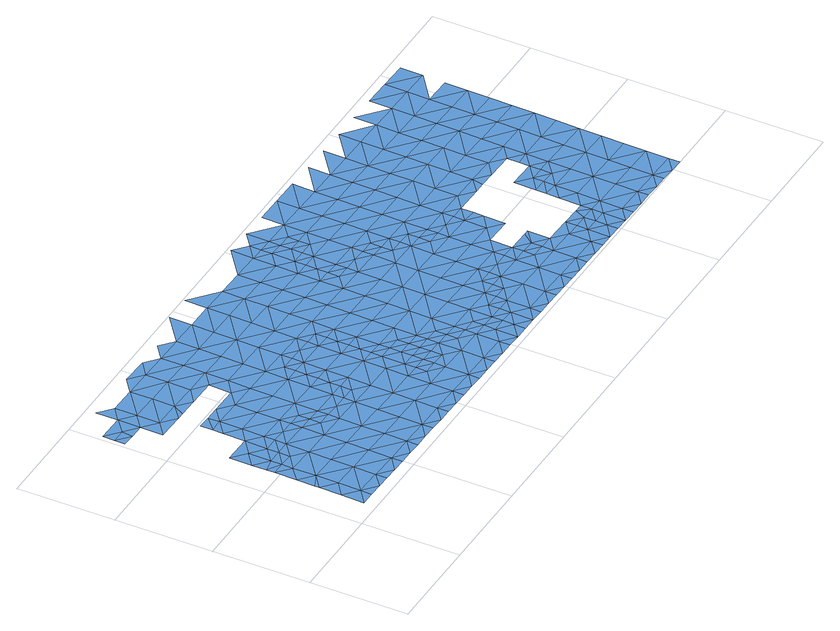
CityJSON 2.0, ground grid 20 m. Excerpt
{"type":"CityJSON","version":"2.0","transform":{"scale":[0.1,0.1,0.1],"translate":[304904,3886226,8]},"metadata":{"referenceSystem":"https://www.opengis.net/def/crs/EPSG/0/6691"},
"CityObjects":{
"waterbody1":{"type":"WaterBody","attributes":{"name":"狩野川水系狩野川洪水浸水想定区域図（想定最大規模）","種類":"2","洪水浸水想定区域（想定最大規模）.規模":"L2","洪水浸水想定区域（想定最大規模）.浸水ランク":"2","class":"1140"},"geometry":[{"type":"MultiSurface","lod":"1","boundaries":[[[0,1,2]],[[0,3,1]],[[1,4,2]],[[5,2,4]],[[3,6,1]],[[4,7,5]],[[8,7,9]],[[8,5,7]],[[6,10,1]],[[7,11,9]],[[9,11,12]],[[1,13,4]],[[10,13,1]],[[4,13,7]],[[14,10,6]],[[15,12,11]],[[14,16,10]],[[17,18,7]],[[15,11,19]],[[7,13,17]],[[11,7,18]],[[11,18,19]],[[13,10,20]],[[10,16,20]],[[21,19,22]],[[16,23,20]],[[19,18,22]],[[17,13,24]],[[25,21,26]],[[13,20,24]],[[26,21,22]],[[23,27,20]],[[18,17,28]],[[17,24,28]],[[29,24,20]],[[22,18,30]],[[26,22,31]],[[30,18,28]],[[32,28,24]],[[20,27,29]],[[29,32,24]],[[31,22,33]],[[22,30,33]],[[29,27,34]],[[35,30,28]],[[36,31,33]],[[34,37,29]],[[30,38,33]],[[39,36,33]],[[28,32,35]],[[30,40,38]],[[39,33,38]],[[29,41,32]],[[30,35,40]],[[42,36,39]],[[43,35,32]],[[29,37,41]],[[44,41,37]],[[45,38,40]],[[46,40,35]],[[32,41,43]],[[47,45,40]],[[44,48,41]],[[49,35,43]],[[40,46,47]],[[35,49,46]],[[41,50,43]],[[51,50,41]],[[41,48,51]],[[43,50,49]],[[52,47,46]],[[48,53,51]],[[53,54,51]],[[46,49,55]],[[52,46,56]],[[49,50,55]],[[46,57,56]],[[51,58,50]],[[46,55,57]],[[51,54,58]],[[50,59,55]],[[60,61,62]],[[62,56,60]],[[54,63,58]],[[56,57,60]],[[50,58,59]],[[55,64,57]],[[65,66,67]],[[65,61,66]],[[63,68,58]],[[61,60,66]],[[55,59,69]],[[57,70,60]],[[71,72,73]],[[71,67,72]],[[74,59,58]],[[64,55,69]],[[67,66,72]],[[60,70,66]],[[74,58,68]],[[75,73,72]],[[70,57,64]],[[69,59,76]],[[74,77,59]],[[78,64,69]],[[74,68,79]],[[72,80,75]],[[81,78,69]],[[81,69,76]],[[72,66,82]],[[76,59,77]],[[82,66,70]],[[83,70,64]],[[79,84,74]],[[83,64,78]],[[85,76,77]],[[80,72,86]],[[72,82,86]],[[87,82,70]],[[88,87,70]],[[84,89,74]],[[88,70,83]],[[90,83,78]],[[91,90,78]],[[74,92,77]],[[93,85,77]],[[94,80,86]],[[95,96,82]],[[95,82,87]],[[97,89,84]],[[86,82,96]],[[98,83,90]],[[77,92,93]],[[91,99,90]],[[100,101,86]],[[74,89,92]],[[86,96,100]],[[94,86,101]],[[102,98,90]],[[97,103,89]],[[102,90,99]],[[93,104,105]],[[105,104,99]],[[106,98,102]],[[93,92,104]],[[107,99,104]],[[89,103,108]],[[104,92,109]],[[110,107,104]],[[92,89,111]],[[109,110,104]],[[103,112,108]],[[89,108,111]],[[109,92,111]],[[113,107,110]],[[112,114,108]],[[115,109,111]],[[108,116,111]],[[108,114,116]],[[117,115,111]],[[116,117,111]],[[117,118,115]],[[119,120,114]],[[114,120,116]],[[121,116,120]],[[119,122,120]],[[120,123,121]],[[122,123,120]],[[124,123,122]],[[124,122,125]],[[124,126,123]],[[126,127,128]],[[128,123,126]],[[125,129,124]],[[130,127,126]],[[129,131,124]],[[132,126,124]],[[133,130,126]],[[134,131,129]],[[135,136,137]],[[132,133,126]],[[138,139,137]],[[124,131,132]],[[137,136,138]],[[140,141,142]],[[134,143,131]],[[141,139,138]],[[140,139,141]],[[132,144,133]],[[136,145,138]],[[144,146,147]],[[147,133,144]],[[148,142,141]],[[145,149,138]],[[150,146,144]],[[138,149,141]],[[151,152,153]],[[154,144,132]],[[141,155,148]],[[131,143,156]],[[157,151,158]],[[132,131,154]],[[151,153,158]],[[144,159,150]],[[158,160,157]],[[149,161,141]],[[143,162,156]],[[131,156,154]],[[145,163,149]],[[141,161,155]],[[153,164,158]],[[162,165,156]],[[163,166,149]],[[159,144,167]],[[144,154,167]],[[158,168,160]],[[169,155,170]],[[156,171,154]],[[155,161,170]],[[164,169,170]],[[172,161,149]],[[173,159,167]],[[158,164,168]],[[174,167,154]],[[175,166,176]],[[176,177,175]],[[156,165,171]],[[177,178,175]],[[164,170,168]],[[179,174,154]],[[149,166,172]],[[171,179,154]],[[174,180,167]],[[161,181,170]],[[167,182,173]],[[180,182,167]],[[165,183,171]],[[166,175,172]],[[178,184,175]],[[181,161,172]],[[170,185,168]],[[183,186,171]],[[187,172,175]],[[188,174,179]],[[189,190,191]],[[192,193,168]],[[187,175,184]],[[170,181,185]],[[184,189,194]],[[171,195,179]],[[196,181,172]],[[189,191,194]],[[195,171,186]],[[197,188,179]],[[198,168,185]],[[187,184,194]],[[191,199,194]],[[200,195,186]],[[201,185,181]],[[195,202,179]],[[192,168,198]],[[196,172,187]],[[179,202,197]],[[203,187,194]],[[204,198,185]],[[201,181,196]],[[200,205,195]],[[206,196,187]],[[194,199,203]],[[205,207,195]],[[208,192,198]],[[203,206,187]],[[185,201,204]],[[203,199,209]],[[202,195,207]],[[196,210,201]],[[197,202,211]],[[212,198,204]],[[213,211,202]],[[213,202,207]],[[209,214,203]],[[201,215,204]],[[207,205,216]],[[198,212,208]],[[196,206,210]],[[210,215,201]],[[205,217,216]],[[214,218,203]],[[219,207,216]],[[203,218,206]],[[204,220,212]],[[215,220,204]],[[217,221,216]],[[216,222,219]],[[218,223,206]],[[206,224,210]],[[220,225,212]],[[226,218,214]],[[216,221,222]],[[225,227,212]],[[210,224,215]],[[228,222,221]],[[206,223,224]],[[215,229,220]],[[224,229,215]],[[221,230,228]],[[231,232,222]],[[228,231,222]],[[232,231,233]],[[218,234,223]],[[234,218,226]],[[229,235,220]],[[230,236,228]],[[231,237,233]],[[233,237,238]],[[225,220,235]],[[234,239,223]],[[223,240,224]],[[241,242,238]],[[226,243,234]],[[228,244,231]],[[240,229,224]],[[245,246,242]],[[247,234,243]],[[238,237,241]],[[225,235,248]],[[228,236,244]],[[240,223,239]],[[249,235,229]],[[245,242,241]],[[225,248,250]],[[240,249,229]],[[236,251,244]],[[252,253,231]],[[237,253,241]],[[247,254,234]],[[231,244,252]],[[234,254,239]],[[237,231,253]],[[255,248,235]],[[249,256,235]],[[251,257,244]],[[245,241,258]],[[255,235,256]],[[258,241,259]],[[241,253,259]],[[239,254,260]],[[240,239,261]],[[252,244,262]],[[244,257,262]],[[254,247,263]],[[258,264,265]],[[249,240,261]],[[266,248,255]],[[239,260,261]],[[265,264,267]],[[249,268,256]],[[264,258,259]],[[257,269,262]],[[253,252,270]],[[267,271,272]],[[273,259,253]],[[264,271,267]],[[252,262,270]],[[254,274,260]],[[268,249,261]],[[275,255,256]],[[268,276,256]],[[269,277,262]],[[278,273,253]],[[263,272,271]],[[273,264,259]],[[278,253,270]],[[254,263,274]],[[274,279,260]],[[263,271,274]],[[280,268,261]],[[264,281,271]],[[282,262,277]],[[266,255,275]],[[273,281,264]],[[256,276,275]],[[261,260,280]],[[283,278,270]],[[280,260,279]],[[284,276,268]],[[270,262,283]],[[281,285,271]],[[271,286,274]],[[277,287,282]],[[285,286,271]],[[262,282,283]],[[286,279,274]],[[284,268,280]],[[284,288,276]],[[289,290,278]],[[289,278,283]],[[288,291,276]],[[279,292,280]],[[273,278,290]],[[275,291,293]],[[286,292,279]],[[275,276,291]],[[281,294,285]],[[281,273,294]],[[284,280,295]],[[273,290,294]],[[284,296,288]],[[294,297,285]],[[280,292,295]],[[298,292,286]],[[296,284,295]],[[286,285,298]],[[288,299,291]],[[298,285,297]],[[299,300,291]],[[292,301,295]],[[302,288,296]],[[301,292,298]],[[288,302,299]],[[299,303,300]],[[304,302,296]],[[295,301,305]],[[296,295,304]],[[304,295,305]],[[306,302,304]],[[299,302,307]],[[303,299,307]],[[307,308,303]]]}]},
"waterbody2":{"type":"WaterBody","attributes":{"name":"狩野川水系狩野川洪水浸水想定区域図（想定最大規模）","種類":"2","洪水浸水想定区域（想定最大規模）.規模":"L2","洪水浸水想定区域（想定最大規模）.浸水ランク":"1","class":"1140"},"geometry":[{"type":"MultiSurface","lod":"1","boundaries":[[[309,12,15]],[[309,310,311]],[[310,309,15]],[[310,312,311]],[[311,312,313]],[[314,315,316]],[[15,21,310]],[[312,317,313]],[[315,318,319]],[[314,318,315]],[[21,25,310]],[[15,19,21]],[[312,310,25]],[[320,318,314]],[[312,25,317]],[[319,318,321]],[[320,321,318]],[[322,320,323]],[[26,324,25]],[[25,324,317]],[[322,325,320]],[[326,317,327]],[[317,324,327]],[[26,31,324]],[[321,320,325]],[[322,323,328]],[[329,330,326]],[[327,329,326]],[[330,331,332]],[[333,321,325]],[[329,331,330]],[[334,321,333]],[[324,335,327]],[[336,325,322]],[[337,322,328]],[[324,31,335]],[[338,337,328]],[[327,339,329]],[[335,339,327]],[[335,31,36]],[[331,329,340]],[[336,322,337]],[[333,325,341]],[[36,42,335]],[[329,342,340]],[[341,325,336]],[[337,338,343]],[[342,329,339]],[[38,45,39]],[[344,42,39]],[[345,335,42]],[[339,335,345]],[[39,45,344]],[[346,340,342]],[[337,343,347]],[[336,348,341]],[[345,42,344]],[[336,337,348]],[[45,47,344]],[[342,339,349]],[[348,337,347]],[[339,345,349]],[[343,350,347]],[[351,345,344]],[[342,352,346]],[[351,344,47]],[[342,349,352]],[[353,341,354]],[[341,348,354]],[[355,350,346]],[[356,347,350]],[[47,52,351]],[[346,352,355]],[[348,347,356]],[[357,345,351]],[[358,353,354]],[[349,359,352]],[[349,345,359]],[[356,350,355]],[[359,345,357]],[[52,62,351]],[[354,348,360]],[[352,361,355]],[[360,348,356]],[[61,357,351]],[[362,358,354]],[[62,61,351]],[[52,56,62]],[[355,363,356]],[[352,359,361]],[[354,360,362]],[[65,67,357]],[[357,67,359]],[[357,61,65]],[[364,360,356]],[[363,355,361]],[[71,73,359]],[[359,73,361]],[[359,67,71]],[[364,356,363]],[[73,365,361]],[[362,360,366]],[[366,360,364]],[[361,367,363]],[[362,368,369]],[[75,365,73]],[[363,370,364]],[[362,366,368]],[[361,365,367]],[[75,80,365]],[[370,363,367]],[[366,364,370]],[[80,371,365]],[[365,371,367]],[[372,366,370]],[[368,366,373]],[[374,370,367]],[[373,366,372]],[[373,375,368]],[[98,88,83]],[[371,80,94]],[[376,87,88]],[[367,371,374]],[[370,377,372]],[[88,98,376]],[[94,101,371]],[[378,87,376]],[[95,87,378]],[[370,374,379]],[[96,95,378]],[[98,106,376]],[[377,370,379]],[[101,380,371]],[[371,380,374]],[[100,96,381]],[[373,372,382]],[[99,107,102]],[[96,378,381]],[[101,100,381]],[[376,383,378]],[[382,372,377]],[[381,380,101]],[[102,384,106]],[[383,376,106]],[[102,107,384]],[[383,106,384]],[[374,380,385]],[[379,374,386]],[[107,113,384]],[[381,378,387]],[[381,388,380]],[[374,385,386]],[[378,383,387]],[[377,379,389]],[[110,109,115]],[[389,379,386]],[[390,113,110]],[[382,377,389]],[[380,391,385]],[[392,384,113]],[[384,393,383]],[[381,387,388]],[[110,115,390]],[[383,393,387]],[[394,382,395]],[[385,396,386]],[[392,113,390]],[[395,382,389]],[[380,388,391]],[[115,118,390]],[[384,392,393]],[[385,391,396]],[[116,121,117]],[[118,397,390]],[[388,387,398]],[[390,397,392]],[[399,118,117]],[[389,386,400]],[[388,401,391]],[[387,393,398]],[[386,396,400]],[[117,121,399]],[[399,397,118]],[[395,389,402]],[[391,403,396]],[[402,389,400]],[[388,398,401]],[[121,123,399]],[[404,405,392]],[[403,391,401]],[[392,397,404]],[[123,128,399]],[[396,406,400]],[[393,392,405]],[[393,407,398]],[[128,127,399]],[[399,127,397]],[[395,402,408]],[[396,403,406]],[[127,409,397]],[[401,398,407]],[[397,409,404]],[[402,400,410]],[[393,405,407]],[[401,411,403]],[[410,400,406]],[[403,135,406]],[[404,412,405]],[[130,409,127]],[[408,402,413]],[[413,402,410]],[[401,407,411]],[[135,137,406]],[[139,410,406]],[[137,139,406]],[[403,414,135]],[[404,409,412]],[[403,411,414]],[[408,413,415]],[[130,133,409]],[[140,142,410]],[[410,142,413]],[[140,410,139]],[[416,408,415]],[[405,412,417]],[[407,405,418]],[[146,412,409]],[[136,135,414]],[[147,146,409]],[[147,409,133]],[[142,152,413]],[[405,417,418]],[[411,419,414]],[[415,413,152]],[[411,407,419]],[[414,145,136]],[[420,417,412]],[[419,407,418]],[[151,157,415]],[[420,412,146]],[[415,152,151]],[[416,415,157]],[[421,418,417]],[[152,142,422]],[[414,423,145]],[[142,148,422]],[[150,420,146]],[[420,421,417]],[[414,419,423]],[[153,152,422]],[[148,155,422]],[[424,419,418]],[[163,145,423]],[[169,153,422]],[[177,423,419]],[[155,169,422]],[[150,159,420]],[[424,177,419]],[[176,163,423]],[[418,421,425]],[[153,169,164]],[[424,418,425]],[[159,426,420]],[[423,177,176]],[[163,176,166]],[[421,420,426]],[[421,427,425]],[[178,177,424]],[[426,159,173]],[[424,425,190]],[[421,426,427]],[[173,428,426]],[[189,184,424]],[[424,190,189]],[[178,424,184]],[[190,425,429]],[[425,427,429]],[[428,173,182]],[[427,426,430]],[[426,428,430]],[[191,190,429]],[[427,431,429]],[[427,430,431]],[[191,429,199]],[[199,429,432]],[[430,433,431]],[[429,431,432]],[[209,199,432]],[[431,434,432]],[[434,431,433]],[[434,435,432]],[[432,214,209]],[[214,432,435]]]}]},
"waterbody3":{"type":"WaterBody","attributes":{"name":"狩野川水系狩野川洪水浸水想定区域図（想定最大規模）","種類":"2","洪水浸水想定区域（想定最大規模）.規模":"L2","洪水浸水想定区域（想定最大規模）.浸水ランク":"1","class":"1140"},"geometry":[{"type":"MultiSurface","lod":"1","boundaries":[[[105,436,93]],[[81,85,436]],[[91,78,436]],[[105,91,436]],[[85,93,436]],[[81,76,85]],[[99,91,105]],[[436,78,81]]]}]},
"waterbody4":{"type":"WaterBody","attributes":{"name":"狩野川水系狩野川洪水浸水想定区域図（想定最大規模）","種類":"2","洪水浸水想定区域（想定最大規模）.規模":"L2","洪水浸水想定区域（想定最大規模）.浸水ランク":"1","class":"1140"},"geometry":[{"type":"MultiSurface","lod":"1","boundaries":[[[180,437,182]],[[188,437,180]],[[188,197,437]],[[438,439,437]],[[439,182,437]],[[188,180,174]],[[197,438,437]]]}]},
"waterbody5":{"type":"WaterBody","attributes":{"name":"狩野川水系狩野川洪水浸水想定区域図（想定最大規模）","種類":"2","洪水浸水想定区域（想定最大規模）.規模":"L2","洪水浸水想定区域（想定最大規模）.浸水ランク":"1","class":"1140"},"geometry":[{"type":"MultiSurface","lod":"1","boundaries":[[[440,207,219]],[[232,219,222]],[[440,441,211]],[[232,440,219]],[[440,211,213]],[[213,207,440]],[[441,232,233]],[[232,441,440]]]}]},
"waterbody6":{"type":"WaterBody","attributes":{"name":"狩野川水系狩野川洪水浸水想定区域図（想定最大規模）","種類":"2","洪水浸水想定区域（想定最大規模）.規模":"L2","洪水浸水想定区域（想定最大規模）.浸水ランク":"1","class":"1140"},"geometry":[{"type":"MultiSurface","lod":"1","boundaries":[[[246,442,443]],[[245,442,246]],[[442,245,258]],[[443,442,267]],[[265,267,442]],[[258,265,442]]]}]}
},
"vertices":[
[57,26,3],[86,49,3],[58,73,3],[85,26,3],[87,95,3],[59,119,3],[114,25,3],[88,141,3],[59,129,3],[60,165,3],[142,48,3],[88,188,3],[61,211,3],[143,94,3],[142,25,3],[89,211,3],[170,24,3],[144,140,3],[145,186,3],[117,210,3],[199,46,3],[118,233,3],[146,233,3],[199,23,3],[200,93,3],[118,256,3],[147,256,3],[227,23,3],[201,139,3],[256,45,3],[202,185,3],[175,255,3],[257,91,3],[203,231,3],[256,22,3],[258,138,3],[204,254,3],[284,22,3],[231,208,3],[232,231,3],[259,184,3],[313,44,3],[232,254,3],[314,90,3],[313,21,3],[260,207,3],[316,183,3],[288,206,3],[341,20,3],[315,136,3],[371,89,3],[370,43,3],[317,206,3],[370,20,3],[398,19,3],[372,135,3],[345,205,3],[373,181,3],[427,42,3],[428,88,3],[374,228,3],[346,251,3],[346,228,3],[427,18,3],[430,180,3],[347,275,3],[375,274,3],[347,298,3],[455,18,3],[429,134,3],[431,226,3],[348,321,3],[376,320,3],[348,344,3],[484,40,3],[377,343,3],[457,110,3],[485,87,3],[458,157,3],[484,17,3],[405,343,3],[458,133,3],[432,273,3],[459,203,3],[512,17,3],[486,110,3],[433,319,3],[460,249,3],[460,226,3],[541,39,3],[487,179,3],[487,156,3],[542,85,3],[514,109,3],[434,342,3],[461,272,3],[461,295,3],[541,16,3],[488,202,3],[515,155,3],[462,318,3],[462,341,3],[516,178,3],[569,15,3],[543,132,3],[515,132,3],[516,202,3],[544,155,3],[598,38,3],[571,108,3],[572,131,3],[599,84,3],[598,15,3],[572,154,3],[626,14,3],[600,107,3],[627,60,3],[628,84,3],[628,107,3],[655,14,3],[655,37,3],[656,60,3],[683,13,3],[684,59,3],[712,35,3],[712,12,3],[713,82,3],[685,105,3],[685,82,3],[740,12,3],[714,105,3],[769,34,3],[770,80,3],[742,104,3],[769,11,3],[634,384,3],[663,383,3],[635,407,3],[663,406,3],[635,430,3],[636,453,3],[664,453,3],[636,476,3],[797,11,3],[771,127,3],[691,383,3],[743,150,3],[743,127,3],[665,476,3],[720,405,3],[772,150,3],[638,546,3],[637,523,3],[666,522,3],[827,79,3],[693,475,3],[826,33,3],[638,569,3],[666,545,3],[800,149,3],[667,591,3],[721,451,3],[826,10,3],[720,382,3],[694,521,3],[854,9,3],[748,381,3],[828,125,3],[723,544,3],[694,498,3],[722,498,3],[883,32,3],[777,404,3],[829,149,3],[856,102,3],[776,358,3],[748,358,3],[747,335,3],[776,335,3],[884,78,3],[857,125,3],[778,450,3],[857,148,3],[883,9,3],[804,334,3],[779,496,3],[911,8,3],[833,357,3],[885,101,3],[804,311,3],[803,288,3],[832,287,3],[781,589,3],[724,590,3],[832,310,3],[940,31,3],[834,403,3],[913,101,3],[780,543,3],[860,287,3],[940,7,3],[835,449,3],[941,77,3],[889,309,3],[836,495,3],[968,7,3],[890,355,3],[969,53,3],[838,588,3],[889,286,3],[891,402,3],[970,99,3],[837,541,3],[970,76,3],[917,285,3],[892,448,3],[997,29,3],[997,6,3],[946,308,3],[998,52,3],[893,494,3],[1025,6,3],[1026,52,3],[947,354,3],[948,400,3],[894,540,3],[974,284,3],[895,586,3],[1054,28,3],[949,447,3],[1054,5,3],[1055,74,3],[1027,75,3],[1027,98,3],[1003,307,3],[950,493,3],[1082,4,3],[1056,121,3],[1028,144,3],[1004,353,3],[1005,399,3],[1057,167,3],[1029,170,3],[998,284,3],[1111,27,3],[1058,190,3],[1029,191,3],[1031,283,3],[951,539,3],[1006,445,3],[952,585,3],[1111,4,3],[1112,73,3],[1113,119,3],[1060,305,3],[1008,538,3],[1007,492,3],[1139,3,3],[1086,189,3],[1114,166,3],[1061,352,3],[1062,398,3],[1168,26,3],[1088,282,3],[1115,212,3],[1087,212,3],[1009,584,3],[1087,235,3],[1063,444,3],[1168,3,3],[1169,72,3],[1116,258,3],[1088,256,3],[1171,164,3],[1117,304,3],[1065,537,3],[1064,490,3],[1196,2,3],[1170,118,3],[1118,350,3],[1119,397,3],[1172,211,3],[1225,24,3],[1226,71,3],[1120,443,3],[1173,257,3],[1174,303,3],[1225,1,3],[1121,489,3],[1227,117,3],[1228,163,3],[1122,535,3],[1175,349,3],[1066,583,3],[1229,209,3],[1176,395,3],[1177,442,3],[1230,256,3],[1231,302,3],[1179,534,3],[1123,582,3],[1232,348,3],[1178,488,3],[1180,580,3],[1234,440,3],[1233,394,3],[1235,487,3],[1236,533,3],[1237,579,3],
[61,228,3],[89,234,3],[61,258,3],[90,280,3],[62,304,3],[35,489,3],[10,512,3],[9,490,3],[119,303,3],[38,512,3],[10,536,3],[66,489,3],[67,535,3],[94,465,3],[65,442,3],[147,279,3],[95,511,3],[120,349,3],[148,325,3],[122,441,3],[149,371,3],[121,370,3],[147,394,3],[121,395,3],[96,557,2],[68,581,2],[204,278,3],[152,510,3],[151,464,3],[138,441,3],[205,324,3],[178,394,3],[153,556,2],[206,370,3],[179,440,3],[260,230,3],[261,276,3],[235,393,3],[208,462,3],[209,509,3],[262,323,3],[236,439,3],[317,229,3],[263,369,3],[182,579,2],[210,555,2],[264,415,3],[265,461,3],[318,275,3],[239,577,2],[319,321,3],[266,507,3],[320,368,3],[267,554,2],[321,414,3],[322,460,3],[377,366,3],[323,506,3],[378,413,3],[324,552,3],[296,576,3],[379,459,3],[434,365,3],[380,505,3],[381,551,3],[435,411,3],[382,597,3],[488,225,3],[437,504,3],[489,271,3],[436,458,3],[491,364,3],[490,318,3],[438,550,3],[545,224,3],[544,178,3],[492,410,3],[493,456,3],[546,270,3],[547,316,3],[494,503,3],[600,130,3],[548,363,3],[601,177,3],[602,223,3],[439,596,3],[495,549,3],[549,409,3],[657,129,3],[603,269,3],[656,83,3],[550,455,3],[604,315,3],[551,501,3],[605,361,3],[658,175,3],[659,222,3],[606,408,3],[660,268,3],[552,548,3],[714,128,3],[607,454,3],[661,314,3],[715,174,3],[608,500,3],[662,360,3],[609,546,3],[610,593,3],[716,220,3],[717,267,3],[718,313,3],[772,173,3],[773,219,3],[665,499,3],[719,359,3],[775,312,3],[774,265,3],[829,172,3],[830,218,3],[857,149,3],[831,264,3],[858,194,3],[887,217,3],[888,263,3],[915,193,3],[916,239,3],[917,258,3],
[486,133,3],
[885,124,3],[914,147,3],[904,147,3],
[998,76,3],[1007,98,3],
[1058,213,3],[1030,237,3]
]}
